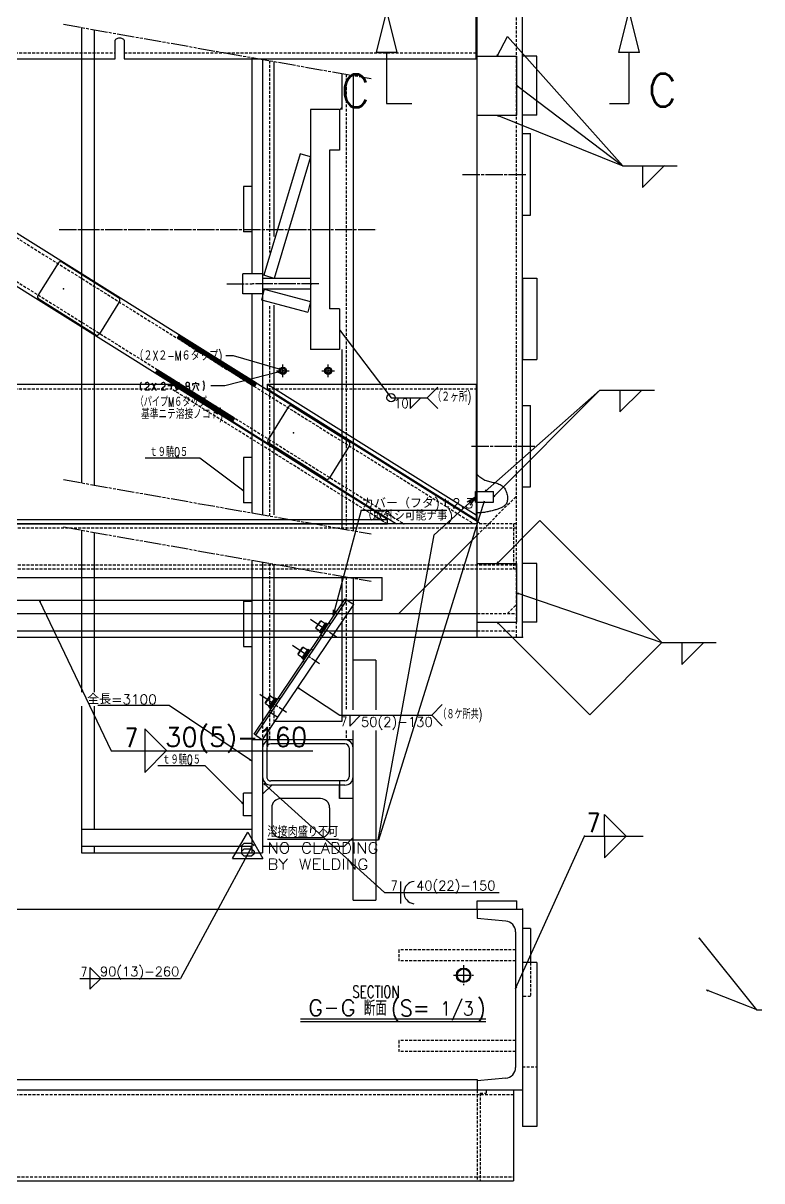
# Model space of a CAD drawing. Header units: inches. Extents: x -3285 to 2472, y -2323 to 2240.
# Drawn here: x 407 to 1223, y -70 to 1209 of the extents above; entities that cross this region are included whole.
import ezdxf
from ezdxf.enums import TextEntityAlignment as Align

# ---------------------------------------------------------------- set-up
doc = ezdxf.new("R2010")
doc.units = ezdxf.units.IN
doc.header["$MEASUREMENT"] = 0
for name, pattern in [('CENTERLINE', [25.4, 19.05, -1.5875, 3.175, -1.5875]), ('DASHED', [4.7625, 3.175, -1.5875]), ('PHANTOM', [30.1625, 19.05, -1.5875, 3.175, -1.5875, 3.175, -1.5875]), ('SOLID', [0])]:
    doc.linetypes.add(name, pattern=pattern)
for name, color, linetype in [('0$C$L0$V_1_', 7, 'SOLID'), ('0$C$L0$V_DRAWING', 7, 'SOLID'), ('0$C$L0$V_PV', 7, 'SOLID'), ('Layer11$C$L11$V_1_', 52, 'SOLID'), ('Layer11$C$L11$V_DRAWING', 52, 'SOLID'), ('Layer11$C$L11$V_PV', 52, 'SOLID'), ('Layer12$C$L12$V_1_', 52, 'SOLID'), ('Layer12$C$L12$V_PV', 52, 'SOLID'), ('Layer13$C$L13$V_1_', 52, 'SOLID'), ('Layer13$C$L13$V_PV', 52, 'SOLID'), ('Layer14$C$L14$V_1_', 52, 'SOLID'), ('Layer21$C$L21$V_1_', 2, 'SOLID'), ('Layer21$C$L21$V_DRAWING', 2, 'SOLID'), ('Layer21$C$L21$V_PV', 2, 'SOLID'), ('Layer31$C$L31$V_DRAWING', 2, 'SOLID'), ('Layer7$C$L7$V_PV', 52, 'SOLID'), ('Layer8$C$L8$V_1_', 40, 'SOLID'), ('Layer8$C$L8$V_DRAWING', 40, 'SOLID'), ('Layer8$C$L8$V_PV', 40, 'SOLID')]:
    doc.layers.add(name, color=color, linetype=linetype)
doc.styles.add('CADRASTD', font='txt', dxfattribs={"bigfont": 'bigfont'})
doc.dimstyles.new('DIM2', dxfattribs={"dimtxt": 0.156, "dimasz": 2, "dimexe": 0, "dimexo": 0, "dimgap": 0.078, "dimtad": 3, "dimzin": 0, "dimdsep": 46, "dimtxsty": 'CADRASTD', "dimblk": 'CADRA_ARROW22_5OPEN', "dimblk1": 'CADRA_ARROW22_5OPEN', "dimblk2": 'CADRA_ARROW22_5OPEN', "dimcen": 0.09, "dimaunit": 1, "dimadec": 17154, "dimazin": 0, "dimtfac": 1, "dimtofl": 0, "dimtmove": 0, "dimatfit": 3, "dimldrblk": 'CADRA_ARROW22_5OPEN', "dimfxl": 1, "dimtolj": 1, "dimtzin": 0, "dimarcsym": 0})

# ---------------------------------------------------------------- blocks, each defined once
blk = doc.blocks.new('CADRA_ARROW22_5OPEN')
at = {"layer": 'Layer8$C$L8$V_DRAWING', "color": 6}
for q in [(-0.99, 0), (-0.98, 0.2), (-0.98, -0.2)]:
    blk.add_line((0, 0), q, dxfattribs=at)
blk = doc.blocks.new('TAB102_SYM015')
at = {"layer": 'Layer11$C$L11$V_DRAWING'}
for p, q in [((1.71, 2.35), (2.16, 2.8)), ((1.71, 0.85), (1.71, 2.35)), ((2.16, 2.8), (3.51, 2.8)), ((3.51, 2.8), (3.96, 2.35)), ((1.71, 1.3), (2.16, 1.75)), ((2.16, 0.4), (1.71, 0.85)), ((2.16, 1.75), (3.51, 1.75)), ((3.51, 0.4), (2.16, 0.4)), ((3.51, 1.75), (3.96, 1.3)), ((3.96, 0.85), (3.51, 0.4)), ((3.96, 1.3), (3.96, 0.85))]:
    blk.add_line(p, q, dxfattribs=at)
at = {"layer": 'Layer21$C$L21$V_DRAWING'}
for p, q in [((0, 0), (2.8, 4.85)), ((2.8, 4.85), (5.6, 0)), ((0, 0), (5.6, 0))]:
    blk.add_line(p, q, dxfattribs=at)
blk = doc.blocks.new('BLOCK31')
at = {"layer": '0$C$L0$V_DRAWING'}
blk.add_point((0, 0), dxfattribs=at)
blk.add_point((0, 0), dxfattribs=at)
blk.add_point((0, 0), dxfattribs=at)
blk.add_point((0, 0), dxfattribs=at)
at = {"layer": 'Layer21$C$L21$V_DRAWING', "color": 191}
for p, q in [((16, 0), (0, 0)), ((0, -65), (0, 0)), ((16, -65), (16, 0)), ((16, -65), (0, -65))]:
    blk.add_line(p, q, dxfattribs=at)
blk = doc.blocks.new('BLOCK32')
at = {"layer": '0$C$L0$V_DRAWING'}
blk.add_point((0, 0), dxfattribs=at)
blk.add_point((0, 0), dxfattribs=at)
blk.add_point((0, 0), dxfattribs=at)
blk.add_point((0, 0), dxfattribs=at)
at = {"layer": 'Layer21$C$L21$V_DRAWING', "color": 191}
for p, q in [((65, 44), (0, 44)), ((0, 0), (0, 44)), ((65, 0), (65, 44)), ((65, 0), (0, 0))]:
    blk.add_line(p, q, dxfattribs=at)
blk = doc.blocks.new('BLOCK33')
at = {"layer": '0$C$L0$V_DRAWING'}
blk.add_point((0, 0), dxfattribs=at)
blk.add_point((0, 0), dxfattribs=at)
blk.add_point((0, 0), dxfattribs=at)
blk.add_point((0, 0), dxfattribs=at)
at = {"layer": 'Layer21$C$L21$V_DRAWING', "color": 191}
for p, q in [((0, 0), (16, 0)), ((0, 0), (0, -90)), ((16, 0), (16, -90)), ((0, -90), (16, -90))]:
    blk.add_line(p, q, dxfattribs=at)
blk = doc.blocks.new('BLOCK30')
at = {"layer": '0$C$L0$V_DRAWING'}
blk.add_point((0, 0, 81.5), dxfattribs=at)
blk.add_point((0, 0, 81.5), dxfattribs=at)
blk.add_point((0, 0, 81.5), dxfattribs=at)
blk.add_point((0, 0, 81.5), dxfattribs=at)
blk.add_point((0, 0, 81.5), dxfattribs=at)
at = {"layer": '0$C$L0$V_DRAWING', "rotation": 270.0000000000006}
for p in [(-50, 641.5), (-50, 81.5)]:
    blk.add_blockref('BLOCK32', p, dxfattribs=at)
at = {"layer": '0$C$L0$V_DRAWING'}
for name, p in [('BLOCK31', (0, 641.5)), ('BLOCK33', (0, 396.5)), ('BLOCK31', (0, 81.5))]:
    blk.add_blockref(name, p, dxfattribs=at)
blk = doc.blocks.new('BLOCK34')
at = {"layer": 'Layer21$C$L21$V_DRAWING', "color": 20}
for p, q in [((3138, -1455), (3140, -1455)), ((3138, -1467), (3138, -1455)), ((3140, -1455), (3158, -1455)), ((3158, -1467), (3158, -1455)), ((3138, -1467), (3140, -1467)), ((3140, -1467), (3158, -1467))]:
    blk.add_line(p, q, dxfattribs=at)
blk = doc.blocks.new('BLOCK36')
at = {"layer": '0$C$L0$V_DRAWING'}
blk.add_point((0, 0), dxfattribs=at)
blk.add_point((0, 0), dxfattribs=at)
blk.add_point((0, 0), dxfattribs=at)
blk.add_point((0, 0), dxfattribs=at)
at = {"layer": 'Layer21$C$L21$V_DRAWING', "color": 20}
for p, q in [((-20, 21), (-20, -21)), ((57, 24), (-17, 24)), ((60, 21), (60, -21)), ((57, -24), (-17, -24))]:
    blk.add_line(p, q, dxfattribs=at)
for centre, start, end in [((-17, 21), 90, 180), ((57, 21), 0, 90), ((-17, -21), 180, 269.9999), ((57, -21), 269.9999, 360)]:
    blk.add_arc(centre, 3, start, end, dxfattribs=at)
blk = doc.blocks.new('BLOCK35')
at = {"layer": '0$C$L0$V_DRAWING', "xscale": 0.9999999725260068, "yscale": 0.9999999725260068, "zscale": 0.9999999725260068, "rotation": 327.9754630459655}
for p in [(2692.8, -1231.4), (2947, -1390.4)]:
    blk.add_blockref('BLOCK36', p, dxfattribs=at)
blk = doc.blocks.new('BLOCK40')
at = {"layer": '0$C$L0$V_DRAWING', "color": 4}
for p, q in [((2699, -659.2), (2699, -639.3)), ((2709, -639.3), (2709, -659.2))]:
    blk.add_line(p, q, dxfattribs=at)
for points in [[(2699, -639.3), (2699.1, -638.6), (2699.4, -638), (2699.8, -637.4), (2700.5, -636.9), (2701.2, -636.5), (2702.1, -636.2), (2703, -636), (2704, -635.9)], [(2704, -635.9), (2705, -636), (2705.9, -636.2), (2706.8, -636.5), (2707.5, -636.9), (2708.2, -637.4), (2708.6, -638), (2708.9, -638.6), (2709, -639.3)]]:
    blk.add_lwpolyline(points, dxfattribs=at)
blk = doc.blocks.new('BLOCK39')
at = {"layer": 'Layer12$C$L12$V_PV', "color": 34, "linetype": 'DASHED'}
for p, q in [((13, -143.3), (400, -143.3)), ((410, -143.3), (799, -143.3)), ((462.2, -514.3), (462.2, -509.2)), ((246, -514.3), (462.2, -514.3)), ((700.8, -663.5), (462.2, -514.3)), ((568.3, -514.3), (799, -514.3))]:
    blk.add_line(p, q, dxfattribs=at)
at = {"layer": 'Layer21$C$L21$V_DRAWING', "color": 4}
for p, q in [((799, -150), (799, 150.1)), ((13, -150), (400, -150)), ((410, -150), (799, -150)), ((246, -509.2), (462.2, -509.2)), ((700.8, -658.5), (462.2, -509.2)), ((568.3, -509.2), (799, -509.2)), ((568.3, -514.3), (568.3, -509.3)), ((568.3, -509.3), (799, -653.5)), ((799, -509.2), (799, -658.6)), ((568.3, -514.3), (799, -658.6)), ((1, -658.5), (700.8, -658.5)), ((12, -663.5), (700.8, -663.5)), ((700.8, -663.5), (700.8, -658.5))]:
    blk.add_line(p, q, dxfattribs=at)
at = {"layer": '0$C$L0$V_DRAWING', "color": 4}
blk.add_blockref('BLOCK40', (-2299, 509.2), dxfattribs=at)
blk = doc.blocks.new('CADRA_PFIG_SECTION_ARROW')
at = {"linetype": 'SOLID'}
blk.add_line((0, 0), (0.37, 0), dxfattribs=at)
blk = doc.blocks.new('CADRA_PFIG_SECTION_ARROWHEAD')
at = {"linetype": 'SOLID'}
for p, q in [((0, 0.0747), (0.2998, 0)), ((0, -0.0747), (0, 0.0747)), ((0, -0.0747), (0.2998, 0))]:
    blk.add_line(p, q, dxfattribs=at)
blk = doc.blocks.new('*X60')
at = {"layer": 'Layer7$C$L7$V_PV', "color": 194}
for p, q in [((-381, -458.2), (-378, -455.2)), ((-380.7, -458.8), (-377.4, -455.6)), ((-380.2, -459.2), (-376.9, -455.9)), ((-379.6, -459.5), (-376.3, -456.3)), ((-379.5, -455.8), (-378.5, -454.9)), ((-379.1, -459.9), (-375.8, -456.6)), ((-378.5, -460.2), (-375.2, -457)), ((-377.9, -460.6), (-374.7, -457.3)), ((-377.4, -460.9), (-374.1, -457.6)), ((-376.8, -461.3), (-373.6, -458)), ((-376.3, -461.6), (-373, -458.3)), ((-375.7, -461.9), (-372.5, -458.7)), ((-375.2, -462.3), (-371.9, -459)), ((-374.6, -462.6), (-371.4, -459.4)), ((-374.1, -463), (-370.8, -459.7)), ((-373.5, -463.3), (-370.3, -460.1)), ((-373, -463.7), (-369.7, -460.4)), ((-372.4, -464), (-369.2, -460.8)), ((-371.9, -464.4), (-368.6, -461.1)), ((-371.3, -464.7), (-368, -461.4)), ((-370.8, -465.1), (-367.5, -461.8)), ((-370.2, -465.4), (-366.9, -462.1)), ((-369.7, -465.7), (-366.4, -462.5)), ((-369.1, -466.1), (-365.8, -462.8)), ((-368.6, -466.4), (-365.3, -463.2)), ((-368, -466.8), (-364.7, -463.5)), ((-367.4, -467.1), (-364.2, -463.9)), ((-366.9, -467.5), (-363.6, -464.2)), ((-366.3, -467.8), (-363.1, -464.6)), ((-365.8, -468.2), (-362.5, -464.9)), ((-365.2, -468.5), (-362, -465.2)), ((-364.7, -468.9), (-361.4, -465.6)), ((-364.1, -469.2), (-360.9, -465.9)), ((-363.6, -469.5), (-360.3, -466.3)), ((-363, -469.9), (-359.8, -466.6)), ((-362.5, -470.2), (-359.2, -467)), ((-361.9, -470.6), (-358.7, -467.3)), ((-361.4, -470.9), (-358.1, -467.7)), ((-360.8, -471.3), (-357.6, -468)), ((-360.3, -471.6), (-357, -468.4)), ((-359.7, -472), (-356.4, -468.7)), ((-359.2, -472.3), (-355.9, -469)), ((-358.6, -472.7), (-355.3, -469.4)), ((-358.1, -473), (-354.8, -469.7)), ((-357.5, -473.3), (-354.2, -470.1)), ((-357, -473.7), (-353.7, -470.4)), ((-356.4, -474), (-353.1, -470.8)), ((-355.8, -474.4), (-352.6, -471.1)), ((-355.3, -474.7), (-352, -471.5)), ((-354.7, -475.1), (-351.5, -471.8)), ((-354.2, -475.4), (-350.9, -472.2)), ((-353.6, -475.8), (-350.4, -472.5)), ((-353.1, -476.1), (-349.8, -472.8)), ((-352.5, -476.5), (-349.3, -473.2)), ((-352, -476.8), (-348.7, -473.5)), ((-351.4, -477.2), (-348.2, -473.9)), ((-350.9, -477.5), (-347.6, -474.2)), ((-350.3, -477.8), (-347.1, -474.6)), ((-349.8, -478.2), (-346.5, -474.9)), ((-349.2, -478.5), (-346, -475.3)), ((-348.7, -478.9), (-345.4, -475.6)), ((-348.1, -479.2), (-344.8, -476)), ((-347.6, -479.6), (-344.3, -476.3)), ((-347, -479.9), (-343.7, -476.6)), ((-346.5, -480.3), (-343.2, -477)), ((-345.9, -480.6), (-342.6, -477.3)), ((-345.3, -481), (-342.1, -477.7)), ((-344.8, -481.3), (-341.5, -478)), ((-344.2, -481.6), (-341, -478.4)), ((-343.7, -482), (-340.4, -478.7)), ((-343.1, -482.3), (-339.9, -479.1)), ((-342.6, -482.7), (-339.3, -479.4)), ((-342, -483), (-338.8, -479.8)), ((-341.5, -483.4), (-338.2, -480.1)), ((-340.9, -483.7), (-337.7, -480.5)), ((-340.4, -484.1), (-337.1, -480.8)), ((-339.8, -484.4), (-336.6, -481.1)), ((-339.3, -484.8), (-336, -481.5)), ((-338.7, -485.1), (-335.5, -481.8)), ((-338.2, -485.4), (-334.9, -482.2)), ((-337.6, -485.8), (-334.3, -482.5)), ((-337.1, -486.1), (-333.8, -482.9)), ((-336.5, -486.5), (-333.2, -483.2)), ((-336, -486.8), (-332.7, -483.6)), ((-335.4, -487.2), (-332.1, -483.9)), ((-334.9, -487.5), (-331.6, -484.3)), ((-334.3, -487.9), (-331, -484.6)), ((-333.7, -488.2), (-330.5, -484.9)), ((-333.2, -488.6), (-329.9, -485.3)), ((-332.6, -488.9), (-329.4, -485.6)), ((-405, -496.6), (-402.2, -493.8)), ((-404.9, -497.4), (-401.6, -494.1)), ((-404.3, -497.7), (-401.1, -494.5)), ((-403.8, -498.1), (-400.5, -494.8)), ((-403.5, -494.2), (-402.7, -493.4)), ((-403.2, -498.4), (-400, -495.2)), ((-402.7, -498.8), (-399.4, -495.5)), ((-402.1, -499.1), (-398.9, -495.8)), ((-401.6, -499.5), (-398.3, -496.2)), ((-401, -499.8), (-397.8, -496.5)), ((-400.5, -500.1), (-397.2, -496.9)), ((-399.9, -500.5), (-396.6, -497.2)), ((-399.4, -500.8), (-396.1, -497.6)), ((-398.8, -501.2), (-395.5, -497.9)), ((-398.3, -501.5), (-395, -498.3)), ((-332.1, -489.2), (-328.8, -486)), ((-331.5, -489.6), (-328.3, -486.3)), ((-331, -489.9), (-327.7, -486.7)), ((-330.4, -490.3), (-327.2, -487)), ((-329.9, -490.6), (-326.6, -487.4)), ((-329.3, -491), (-326.1, -487.7)), ((-328.8, -491.3), (-325.5, -488.1)), ((-328.2, -491.7), (-325, -488.4)), ((-327.7, -492), (-324.4, -488.7)), ((-327.1, -492.4), (-323.9, -489.1)), ((-326.6, -492.7), (-323.3, -489.4)), ((-326, -493), (-322.7, -489.8)), ((-325.5, -493.4), (-322.2, -490.1)), ((-324.9, -493.7), (-321.6, -490.5)), ((-324.4, -494.1), (-321.1, -490.8)), ((-323.8, -494.4), (-320.5, -491.2)), ((-323.3, -494.8), (-320, -491.5)), ((-322.7, -495.1), (-319.4, -491.9)), ((-322.1, -495.5), (-318.9, -492.2)), ((-321.6, -495.8), (-318.3, -492.5)), ((-321, -496.2), (-317.8, -492.9)), ((-320.5, -496.5), (-317.2, -493.2)), ((-319.9, -496.8), (-316.7, -493.6)), ((-319.4, -497.2), (-316.1, -493.9)), ((-318.8, -497.5), (-315.6, -494.3)), ((-318.3, -497.9), (-315, -494.6)), ((-317.7, -498.2), (-314.5, -495)), ((-317.2, -498.6), (-313.9, -495.3)), ((-316.6, -498.9), (-313.4, -495.7)), ((-316.1, -499.3), (-312.8, -496)), ((-315.5, -499.6), (-312.3, -496.3)), ((-315, -500), (-311.7, -496.7)), ((-314.4, -500.3), (-311.1, -497)), ((-313.9, -500.6), (-310.6, -497.4)), ((-313.3, -501), (-310, -497.7)), ((-312.8, -501.3), (-309.5, -498.1)), ((-312.2, -501.7), (-308.9, -498.4)), ((-397.7, -501.9), (-394.4, -498.6)), ((-397.1, -502.2), (-393.9, -499)), ((-396.6, -502.6), (-393.3, -499.3)), ((-396, -502.9), (-392.8, -499.6)), ((-395.5, -503.3), (-392.2, -500)), ((-394.9, -503.6), (-391.7, -500.3)), ((-394.4, -503.9), (-391.1, -500.7)), ((-393.8, -504.3), (-390.6, -501)), ((-393.3, -504.6), (-390, -501.4)), ((-392.7, -505), (-389.5, -501.7)), ((-392.2, -505.3), (-388.9, -502.1)), ((-391.6, -505.7), (-388.4, -502.4)), ((-391.1, -506), (-387.8, -502.8)), ((-390.5, -506.4), (-387.3, -503.1)), ((-390, -506.7), (-386.7, -503.4)), ((-389.4, -507.1), (-386.1, -503.8)), ((-388.9, -507.4), (-385.6, -504.1)), ((-388.3, -507.7), (-385, -504.5)), ((-387.8, -508.1), (-384.5, -504.8)), ((-387.2, -508.4), (-383.9, -505.2)), ((-386.7, -508.8), (-383.4, -505.5)), ((-386.1, -509.1), (-382.8, -505.9)), ((-385.5, -509.5), (-382.3, -506.2)), ((-385, -509.8), (-381.7, -506.6)), ((-384.4, -510.2), (-381.2, -506.9)), ((-383.9, -510.5), (-380.6, -507.2)), ((-383.3, -510.9), (-380.1, -507.6)), ((-382.8, -511.2), (-379.5, -507.9)), ((-382.2, -511.5), (-379, -508.3)), ((-381.7, -511.9), (-378.4, -508.6)), ((-381.1, -512.2), (-377.9, -509)), ((-380.6, -512.6), (-377.3, -509.3)), ((-380, -512.9), (-376.8, -509.7)), ((-379.5, -513.3), (-376.2, -510)), ((-378.9, -513.6), (-375.7, -510.4)), ((-378.4, -514), (-375.1, -510.7)), ((-377.8, -514.3), (-374.5, -511)), ((-311.6, -502), (-308.4, -498.8)), ((-311.1, -502.4), (-307.8, -499.1)), ((-310.5, -502.7), (-307.3, -499.5)), ((-310, -503.1), (-306.7, -499.8)), ((-309.4, -503.4), (-306.2, -500.1)), ((-308.9, -503.8), (-305.6, -500.5)), ((-308.3, -504.1), (-305.1, -500.8)), ((-307.8, -504.4), (-304.5, -501.2)), ((-307.2, -504.8), (-304, -501.5)), ((-306.7, -505.1), (-303.4, -501.9)), ((-306.1, -505.5), (-302.9, -502.2)), ((-305.6, -505.8), (-302.3, -502.6)), ((-305, -506.2), (-301.8, -502.9)), ((-304.5, -506.5), (-301.2, -503.3)), ((-303.9, -506.9), (-300.6, -503.6)), ((-303.4, -507.2), (-300.1, -503.9)), ((-302.8, -507.6), (-299.5, -504.3)), ((-302.3, -507.9), (-299, -504.6)), ((-301.7, -508.2), (-298.4, -505)), ((-301.2, -508.6), (-297.9, -505.3)), ((-300.6, -508.9), (-297.3, -505.7)), ((-300, -509.3), (-296.8, -506)), ((-299.5, -509.6), (-296.2, -506.4)), ((-298.9, -510), (-295.7, -506.7)), ((-298.4, -510.3), (-295.1, -507.1)), ((-297.8, -510.7), (-294.6, -507.4)), ((-297.3, -511), (-294, -507.7)), ((-296.7, -511.4), (-295.5, -510.1)), ((-377.3, -514.7), (-374, -511.4)), ((-376.7, -515), (-373.4, -511.7)), ((-376.2, -515.3), (-372.9, -512.1)), ((-375.6, -515.7), (-372.3, -512.4)), ((-375.1, -516), (-371.8, -512.8)), ((-374.5, -516.4), (-371.2, -513.1)), ((-373.9, -516.7), (-370.7, -513.5)), ((-373.4, -517.1), (-370.1, -513.8)), ((-372.8, -517.4), (-369.6, -514.2)), ((-372.3, -517.8), (-369, -514.5)), ((-371.7, -518.1), (-368.5, -514.8)), ((-371.2, -518.5), (-367.9, -515.2)), ((-370.6, -518.8), (-367.4, -515.5)), ((-370.1, -519.2), (-366.8, -515.9)), ((-369.5, -519.5), (-366.3, -516.2)), ((-369, -519.8), (-365.7, -516.6)), ((-368.4, -520.2), (-365.2, -516.9)), ((-367.9, -520.5), (-364.6, -517.3)), ((-367.3, -520.9), (-364.1, -517.6)), ((-366.8, -521.2), (-363.5, -518)), ((-366.2, -521.6), (-362.9, -518.3)), ((-365.7, -521.9), (-362.4, -518.6)), ((-365.1, -522.3), (-361.8, -519)), ((-364.6, -522.6), (-361.3, -519.3)), ((-364, -523), (-360.7, -519.7)), ((-363.4, -523.3), (-360.2, -520)), ((-362.9, -523.6), (-359.6, -520.4)), ((-362.3, -524), (-359.1, -520.7)), ((-361.8, -524.3), (-358.5, -521.1)), ((-361.2, -524.7), (-358, -521.4)), ((-360.7, -525), (-357.4, -521.8)), ((-360.1, -525.4), (-356.9, -522.1)), ((-359.6, -525.7), (-356.3, -522.5)), ((-359, -526.1), (-355.8, -522.8)), ((-358.5, -526.4), (-355.2, -523.1)), ((-357.9, -526.8), (-354.7, -523.5)), ((-357.4, -527.1), (-354.1, -523.8)), ((-356.8, -527.4), (-353.6, -524.2)), ((-356.3, -527.8), (-353, -524.5)), ((-355.7, -528.1), (-352.4, -524.9)), ((-355.2, -528.5), (-351.9, -525.2)), ((-354.6, -528.8), (-351.3, -525.6)), ((-354.1, -529.2), (-350.8, -525.9)), ((-353.5, -529.5), (-350.2, -526.3)), ((-353, -529.9), (-349.7, -526.6)), ((-352.4, -530.2), (-349.1, -526.9)), ((-351.8, -530.6), (-348.6, -527.3)), ((-351.3, -530.9), (-348, -527.6)), ((-350.7, -531.2), (-347.5, -528)), ((-350.2, -531.6), (-346.9, -528.3)), ((-349.6, -531.9), (-346.4, -528.7)), ((-349.1, -532.3), (-345.8, -529)), ((-348.5, -532.6), (-345.3, -529.4)), ((-348, -533), (-344.7, -529.7)), ((-347.4, -533.3), (-344.2, -530.1)), ((-346.9, -533.7), (-343.6, -530.4)), ((-346.3, -534), (-343.1, -530.7)), ((-345.8, -534.4), (-342.5, -531.1)), ((-345.2, -534.7), (-342, -531.4)), ((-344.7, -535), (-341.4, -531.8)), ((-344.1, -535.4), (-340.8, -532.1)), ((-343.6, -535.7), (-340.3, -532.5)), ((-343, -536.1), (-339.7, -532.8)), ((-342.5, -536.4), (-339.2, -533.2)), ((-341.9, -536.8), (-338.6, -533.5)), ((-341.4, -537.1), (-338.1, -533.9)), ((-340.8, -537.5), (-337.5, -534.2)), ((-340.2, -537.8), (-337, -534.5)), ((-339.7, -538.2), (-336.4, -534.9)), ((-339.1, -538.5), (-335.9, -535.2)), ((-338.6, -538.8), (-335.3, -535.6)), ((-338, -539.2), (-334.8, -535.9)), ((-337.5, -539.5), (-334.2, -536.3)), ((-336.9, -539.9), (-333.7, -536.6)), ((-336.4, -540.2), (-333.1, -537)), ((-335.8, -540.6), (-332.6, -537.3)), ((-335.3, -540.9), (-332, -537.7)), ((-334.7, -541.3), (-331.5, -538)), ((-334.2, -541.6), (-330.9, -538.3)), ((-333.6, -542), (-330.3, -538.7)), ((-333.1, -542.3), (-329.8, -539)), ((-332.5, -542.6), (-329.2, -539.4)), ((-332, -543), (-328.7, -539.7)), ((-331.4, -543.3), (-328.1, -540.1)), ((-330.9, -543.7), (-327.6, -540.4)), ((-330.3, -544), (-327, -540.8)), ((-329.7, -544.4), (-326.5, -541.1)), ((-329.2, -544.7), (-325.9, -541.5)), ((-328.6, -545.1), (-325.4, -541.8)), ((-328.1, -545.4), (-324.8, -542.1)), ((-327.5, -545.8), (-324.3, -542.5)), ((-327, -546.1), (-323.7, -542.8)), ((-326.4, -546.4), (-323.2, -543.2)), ((-325.9, -546.8), (-322.6, -543.5)), ((-325.3, -547.1), (-322.1, -543.9)), ((-324.8, -547.5), (-321.5, -544.2)), ((-324.2, -547.8), (-321, -544.6)), ((-323.7, -548.2), (-320.4, -544.9)), ((-323.1, -548.5), (-319.9, -545.3)), ((-322.6, -548.9), (-319.3, -545.6)), ((-322, -549.2), (-318.7, -545.9)), ((-321.5, -549.6), (-318.2, -546.3)), ((-320.9, -549.9), (-319.5, -548.5))]:
    blk.add_line(p, q, dxfattribs=at)
blk = doc.blocks.new('BLOCK42')
at = {"layer": 'Layer11$C$L11$V_DRAWING', "color": 194}
for points in [[(-296.4, -511.6), (-381.2, -458.5), (-378.8, -454.7), (-294, -507.8)], [(-320.5, -550.1), (-405.3, -497.1), (-402.9, -493.3), (-318.1, -546.3)]]:
    blk.add_lwpolyline(points, close=True, dxfattribs=at)
at = {"layer": 'Layer7$C$L7$V_PV', "color": 194}
blk.add_blockref('*X60', (0, 0), dxfattribs=at)
blk = doc.blocks.new('BLOCK44')
at = {"layer": '0$C$L0$V_DRAWING'}
blk.add_point((0, 0), dxfattribs=at)
blk.add_point((0, 0), dxfattribs=at)
blk.add_point((0, 0), dxfattribs=at)
blk.add_point((0, 0), dxfattribs=at)
at = {"layer": 'Layer11$C$L11$V_DRAWING', "color": 52}
blk.add_line((0, 0), (10.81, 0), dxfattribs=at)
at = {"layer": 'Layer21$C$L21$V_DRAWING'}
for p, q in [((3.66, 0), (3.66, 4)), ((7.66, 0), (3.66, 4)), ((3.66, 0), (3.66, -4)), ((7.66, 0), (3.66, -4))]:
    blk.add_line(p, q, dxfattribs=at)
at = {"layer": 'Layer8$C$L8$V_DRAWING', "color": 40, "style": 'CADRASTD', "width": 0.857143}
blk.add_text('7', height=3.5, dxfattribs=at).set_placement((0.45, 0.76), (2.85, 0.76), align=Align.FIT)
blk = doc.blocks.new('BLOCK47')
at = {"layer": '0$C$L0$V_DRAWING'}
blk.add_point((0, 0), dxfattribs=at)
blk.add_point((0, 0), dxfattribs=at)
blk.add_point((0, 0), dxfattribs=at)
blk.add_point((0, 0), dxfattribs=at)
blk.add_point((0, 0), dxfattribs=at)
blk.add_point((0, 0), dxfattribs=at)
blk.add_point((0, 0), dxfattribs=at)
at = {"layer": 'Layer11$C$L11$V_DRAWING', "color": 60}
blk.add_circle((0, 0), 8, dxfattribs=at)
at = {"layer": 'Layer13$C$L13$V_PV', "color": 60, "linetype": 'CENTERLINE'}
for p, q in [((-11, 0), (11, 0)), ((0, 11), (0, -11))]:
    blk.add_line(p, q, dxfattribs=at)
at = {"layer": 'Layer21$C$L21$V_DRAWING', "color": 4}
blk.add_circle((0, 0), 6.92, dxfattribs=at)
blk = doc.blocks.new('BLOCK50')
at = {"layer": '0$C$L0$V_DRAWING'}
blk.add_point((0, 0), dxfattribs=at)
blk.add_point((0, 0), dxfattribs=at)
blk.add_point((0, 0), dxfattribs=at)
blk.add_point((0, 0), dxfattribs=at)
at = {"layer": 'Layer12$C$L12$V_PV', "color": 60, "linetype": 'DASHED'}
for p, q in [((9, -59), (9, -96.5)), ((9, -96.5), (0, -96.5))]:
    blk.add_line(p, q, dxfattribs=at)
at = {"layer": 'Layer12$C$L12$V_PV', "color": 191, "linetype": 'DASHED'}
blk.add_line((0, -174), (16, -174), dxfattribs=at)
at = {"layer": 'Layer21$C$L21$V_DRAWING', "color": 191}
for p, q in [((-50, 9), (-6, 9)), ((-50, 0), (-50, 9)), ((-50, 0), (-6, 0)), ((-6, 0), (-6, 9)), ((0, -59), (0, -240)), ((16, -59), (0, -59)), ((16, -59), (16, -240)), ((16, -240), (0, -240))]:
    blk.add_line(p, q, dxfattribs=at)
at = {"layer": 'Layer21$C$L21$V_DRAWING', "color": 4}
for q in [(0, -21.5), (9, -59)]:
    blk.add_line((9, -21.5), q, dxfattribs=at)
blk = doc.blocks.new('BLOCK54')
at = {"layer": '0$C$L0$V_DRAWING'}
for p in [(0, 0), (0, 0), (1, 0)]:
    blk.add_point(p, dxfattribs=at)
at = {"layer": 'Layer11$C$L11$V_DRAWING', "color": 6}
blk.add_circle((0, 0), 3, dxfattribs=at)
at = {"layer": 'Layer13$C$L13$V_PV', "color": 6, "linetype": 'CENTERLINE'}
for p, q in [((-7, 0), (7, 0)), ((0, -7), (0, 7))]:
    blk.add_line(p, q, dxfattribs=at)
at = {"layer": 'Layer21$C$L21$V_DRAWING'}
blk.add_circle((0, 0), 4, dxfattribs=at)
at = {"layer": 'Layer21$C$L21$V_DRAWING', "color": 6}
blk.add_circle((0, 0), 2.6, dxfattribs=at)
blk = doc.blocks.new('BLOCK57')
at = {"layer": '0$C$L0$V_DRAWING'}
for p in [(0, 0), (0, 0), (1, 0), (1, 0)]:
    blk.add_point(p, dxfattribs=at)
at = {"layer": 'Layer13$C$L13$V_PV', "color": 60, "linetype": 'CENTERLINE'}
blk.add_line((9, 0), (-64.3, 0), dxfattribs=at)
at = {"layer": 'Layer21$C$L21$V_DRAWING', "color": 4}
for p, q in [((-11.5, 143.5), (-51.8, 9.4)), ((0, 140), (-11.5, 143.5)), ((0, 140), (-40.3, 5.9)), ((0, 6), (-53, 6)), ((-53, 6), (-53, -6)), ((-40.3, 5.9), (-51.8, 9.4)), ((0, 6), (0, -6)), ((-51.2, -6), (-54.3, -17.6)), ((0, -6), (-53, -6)), ((-51.2, -6), (0, -19.6)), ((-54.3, -17.6), (-3.1, -31.2)), ((0, -19.6), (-3.1, -31.2))]:
    blk.add_line(p, q, dxfattribs=at)
blk = doc.blocks.new('BLOCK56')
at = {"layer": '0$C$L0$V_DRAWING'}
blk.add_point((0, 0), dxfattribs=at)
blk.add_point((0, 0), dxfattribs=at)
blk.add_point((0, 0), dxfattribs=at)
blk.add_point((0, 0), dxfattribs=at)
blk.add_point((0, 0), dxfattribs=at)
blk.add_point((0, 0), dxfattribs=at)
blk.add_point((0, 0), dxfattribs=at)
blk.add_point((0, 0), dxfattribs=at)
blk.add_point((0, 0), dxfattribs=at)
at = {"layer": 'Layer21$C$L21$V_DRAWING', "color": 4}
for p, q in [((-6.2, 1.6), (-6.2, 0)), ((6.2, 1.6), (-6.2, 1.6)), ((-6.1, 3.1), (-6.1, 1.6)), ((6.1, 3.1), (-6.1, 3.1)), ((-5, 8.7), (-4.3, 9.1)), ((5, 8.7), (-5, 8.7)), ((-5, 8.7), (-5, 3.1)), ((4.3, 9.1), (-4.3, 9.1)), ((-0.4, 3.1), (0, 1.6)), ((0, 3.1), (0.4, 1.6)), ((5, 8.7), (4.3, 9.1)), ((5, 8.7), (5, 3.1)), ((6.1, 3.1), (6.1, 1.6)), ((6.2, 1.6), (6.2, 0))]:
    blk.add_line(p, q, dxfattribs=at)
blk = doc.blocks.new('TAB171_SYM004')
at = {"layer": 'Layer11$C$L11$V_DRAWING'}
for p, q in [((0, 1), (68.34, 1)), ((0, 0), (68.34, 0))]:
    blk.add_line(p, q, dxfattribs=at)
at = {"layer": 'Layer31$C$L31$V_DRAWING'}
blk.add_line((13.43, 4.78), (9.43, 4.78), dxfattribs=at)
at = {"layer": 'Layer8$C$L8$V_DRAWING', "style": 'CADRASTD'}
for s, height, width, p, p2 in [('SECTION', 4.5, 0.571429, (19.14, 8.69), (36.5, 8.69)), ('(S=   )', 6, 0.857143, (33.33, 1.94), (68.3, 1.94)), ('断面', 5.5, 0.6763, (23.35, 2.19), (31.81, 2.19))]:
    blk.add_text(s, height=height, dxfattribs=dict(at, width=width)).set_placement(p, p2, align=Align.FIT)

msp = doc.modelspace()

# ---------------------------------------------------------------- linework, layer by layer
at = {"layer": 'Layer11$C$L11$V_1_'}
for p, q in [((757.059, 1113.328), (758.696, 1114.965)), ((853.129, 795.012), (864.884, 806.767)), ((813.104, 795.012), (853.13, 795.012)), ((853.129, 795.012), (864.884, 783.257)), ((601.97, 728.203), (541.277, 728.203)), ((780.174, 670.734), (749.209, 554.839)), ((780.174, 670.734), (874.19, 670.734)), ((749.208, 554.839), (749.597, 560.826)), ((749.209, 554.839), (751.859, 560.222)), ((567.817, 455.183), (488.971, 455.183)), ((857.991, 444.431), (869.745, 456.186)), ((756.526, 444.431), (857.991, 444.431)), ((857.991, 444.431), (869.745, 432.676)), ((607.767, 388.53), (555.359, 388.53)), ((805.921, 248.603), (932.678, 248.603)), ((469.252, 153.827), (580.471, 153.827))]:
    msp.add_line(p, q, dxfattribs=at)
at = {"layer": 'Layer11$C$L11$V_PV'}
for p, q in [((1069.102, 1051.237), (941.573, 1194)), ((1069.102, 1051.237), (1129.154, 1051.237)), ((1043.943, 803.332), (1103.996, 803.332)), ((977.573, 659.436), (1112.434, 524.575)), ((1032.601, 444.743), (1112.434, 524.575)), ((1112.434, 524.575), (1172.487, 524.575)), ((503.95, 405.17), (726.657, 405.17)), ((1216.734, 119.126), (1222.795, 119.126))]:
    msp.add_line(p, q, dxfattribs=at)
at = {"layer": 'Layer12$C$L12$V_1_', "linetype": 'DASHED'}
for p, q in [((678.797, 1167.184), (678.797, 955.385)), ((763.598, 1152.232), (763.598, 649.508)), ((678.797, 896.114), (678.797, 664.46)), ((678.797, 612.146), (678.797, 417.33)), ((763.598, 597.194), (763.598, 450.316)), ((758.697, 567.263), (758.697, 547.056)), ((771.197, 566.998), (771.198, 565.588)), ((744.587, 546.346), (746.494, 545.06)), ((735.64, 533.081), (737.547, 531.795)), ((725.016, 517.33), (726.923, 516.044)), ((716.069, 504.065), (717.975, 502.779)), ((683.697, 463.54), (683.697, 437.33)), ((688.669, 463.443), (690.576, 462.157)), ((679.722, 450.179), (681.629, 448.893)), ((671.196, 437.538), (671.196, 417.33)), ((763.598, 427.493), (763.598, 417.33))]:
    msp.add_line(p, q, dxfattribs=at)
at = {"layer": 'Layer12$C$L12$V_PV', "linetype": 'DASHED'}
for p, q in [((951.741, 530.605), (951.741, 2146.605)), ((108.241, 1153.797), (904.755, 655.605)), ((108.241, 1105.438), (827.439, 655.605)), ((908.241, 643.105), (951.74, 686.605)), ((908.241, 658.733), (913.242, 655.605)), ((951.741, 655.605), (908.241, 655.605)), ((948.242, 655.605), (948.242, 605.605)), ((951.741, 651.105), (-1745.773, 651.105)), ((951.741, 610.105), (-2216.759, 610.105)), ((951.741, 605.605), (-2216.757, 605.605)), ((941.74, 556.605), (951.74, 566.605)), ((908.241, 556.605), (951.741, 556.605)), ((908.241, 537.605), (951.741, 537.605)), ((950.743, 185.314), (821.742, 185.314)), ((821.742, 185.314), (821.742, 173.314)), ((950.743, 173.314), (821.742, 173.314)), ((821.742, 85.314), (821.742, 73.314)), ((950.743, 85.314), (821.742, 85.314)), ((950.743, 73.314), (821.742, 73.314)), ((-2216.757, 25.815), (948.242, 25.815)), ((908.243, 30.315), (908.243, -69.685)), ((911.443, 27.115), (911.443, -69.685)), ((911.443, 27.115), (918.243, 27.115)), ((918.243, 30.315), (918.243, 27.115)), ((71.364, -65.186), (948.243, -65.186))]:
    msp.add_line(p, q, dxfattribs=at)
at = {"layer": 'Layer13$C$L13$V_1_', "linetype": 'CENTERLINE'}
for p, q in [((446.438, 980.83), (797.409, 980.83)), ((631.577, 920.83), (659.521, 920.83)), ((733.234, 920.83), (659.854, 920.83)), ((724.197, 550.45), (753.661, 530.577)), ((704.268, 521.675), (734.089, 501.56)), ((668.278, 467.547), (697.742, 447.674)), ((756.193, 372.441), (756.193, 353.62))]:
    msp.add_line(p, q, dxfattribs=at)
at = {"layer": 'Layer13$C$L13$V_PV', "linetype": 'CENTERLINE'}
for p, q in [((892.091, 1041.605), (963.241, 1041.605)), ((902.091, 741.605), (973.241, 741.605))]:
    msp.add_line(p, q, dxfattribs=at)
at = {"layer": 'Layer14$C$L14$V_1_', "linetype": 'PHANTOM'}
for p, q in [((451.195, 1207.315), (791.195, 1147.363)), ((451.195, 704.593), (791.196, 644.641)), ((451.195, 652.279), (791.196, 592.328))]:
    msp.add_line(p, q, dxfattribs=at)
at = {"layer": 'Layer21$C$L21$V_1_'}
for p, q in [((471.197, 1203.79), (471.197, 701.066)), ((485.197, 1201.321), (485.197, 698.597)), ((659.197, 1170.64), (659.197, 931.83)), ((671.197, 1168.524), (671.197, 665.8)), ((683.697, 1166.32), (683.697, 973.041)), ((758.697, 1153.096), (758.697, 1113.33)), ((771.197, 1150.892), (771.197, 648.168)), ((756.198, 1113.33), (724.198, 1113.33)), ((724.198, 1113.33), (724.198, 848.33)), ((756.198, 1113.33), (756.198, 1068.33)), ((745.196, 1068.33), (745.196, 893.33)), ((756.198, 1068.33), (745.197, 1068.33)), ((659.197, 1028.33), (650.197, 1028.33)), ((650.197, 1028.33), (650.197, 978.33)), ((659.197, 978.33), (650.197, 978.33)), ((671.197, 931.83), (649.197, 931.83)), ((649.197, 909.83), (649.197, 931.83)), ((671.198, 926.83), (671.198, 914.83)), ((724.198, 926.83), (671.198, 926.83)), ((671.197, 909.83), (649.197, 909.83)), ((659.197, 909.83), (659.197, 667.916)), ((683.697, 897.375), (683.697, 665.8)), ((756.198, 893.33), (745.197, 893.33)), ((756.198, 893.33), (756.198, 848.33)), ((756.198, 848.33), (724.198, 848.33)), ((758.697, 848.33), (758.697, 650.372)), ((846.091, 795.012), (834.082, 783.003)), ((834.084, 795.012), (834.084, 783.004)), ((659.197, 728.83), (650.197, 728.83)), ((650.197, 728.83), (650.197, 678.83)), ((659.197, 678.83), (650.197, 678.83)), ((471.196, 648.752), (471.196, 469.993)), ((485.197, 646.283), (485.197, 469.993)), ((659.197, 615.602), (659.197, 417.33)), ((671.197, 613.486), (671.197, 437.538)), ((683.697, 611.283), (683.697, 463.54)), ((758.697, 598.058), (758.697, 567.263)), ((771.197, 595.854), (771.197, 566.998)), ((650.197, 570.33), (659.197, 570.33)), ((650.197, 570.33), (650.197, 520.33)), ((661.828, 423.649), (762.482, 572.875)), ((663.734, 422.363), (764.388, 571.589)), ((671.196, 417.331), (771.85, 566.556)), ((762.482, 572.875), (771.85, 566.556)), ((771.198, 450.316), (771.198, 565.588)), ((758.697, 547.056), (758.697, 437.33)), ((650.197, 520.33), (659.197, 520.33)), ((796.198, 505.33), (771.198, 505.33)), ((796.198, 505.33), (796.198, 450.316)), ((471.197, 454.493), (471.197, 292.33)), ((485.197, 454.493), (485.197, 318.33)), ((680.51, 447.235), (687.972, 442.202)), ((758.697, 437.33), (683.697, 437.33)), ((779.513, 444.431), (767.504, 432.422)), ((767.506, 444.431), (767.506, 432.423)), ((663.734, 422.364), (661.828, 423.65)), ((663.734, 422.363), (671.196, 417.331)), ((771.198, 240.33), (771.198, 427.493)), ((796.198, 427.493), (796.198, 240.33)), ((659.198, 417.33), (659.198, 292.33)), ((771.198, 417.33), (659.199, 417.33)), ((671.197, 417.33), (671.197, 376.33)), ((762.198, 412.83), (680.197, 412.83)), ((675.697, 408.33), (675.697, 376.33)), ((766.699, 408.33), (766.699, 376.33)), ((671.198, 376.33), (671.198, 292.33)), ((762.198, 371.83), (680.197, 371.83)), ((659.199, 358.33), (650.197, 358.33)), ((650.197, 333.33), (650.197, 358.33)), ((681.198, 367.386), (671.198, 357.33)), ((762.198, 367.33), (680.197, 367.33)), ((762.194, 367.33), (744.894, 367.33)), ((756.198, 352.33), (756.198, 367.33)), ((735.194, 352.33), (691.198, 352.33)), ((771.198, 352.33), (756.198, 352.33)), ((659.199, 333.33), (650.197, 333.33)), ((681.198, 342.33), (681.198, 319.33)), ((745.195, 342.33), (745.195, 319.33)), ((659.198, 318.33), (471.196, 318.33)), ((691.198, 309.33), (735.194, 309.33)), ((771.197, 309.329), (761.196, 299.329)), ((659.198, 299.33), (471.196, 299.33)), ((485.197, 299.33), (485.197, 292.33)), ((761.198, 299.33), (671.198, 299.33)), ((471.197, 292.33), (671.198, 292.33)), ((823.384, 260.762), (823.384, 236.595)), ((771.198, 240.33), (796.198, 240.33)), ((492.314, 153.903), (480.231, 165.986)), ((480.231, 165.985), (480.231, 141.819)), ((492.314, 153.903), (480.231, 141.82))]:
    msp.add_line(p, q, dxfattribs=at)
msp.add_circle((813.104, 795.012), 4.59, dxfattribs=at)
for centre, radius, start, end in [((680.197, 408.33), 9, 89.999982, 179.999964), ((680.197, 408.33), 4.5, 89.999982, 179.999964), ((762.198, 408.33), 9, 0, 89.999982), ((762.198, 408.33), 4.5, 0, 89.999982), ((680.197, 376.33), 9, 179.999964, 270.000001), ((680.197, 376.33), 4.5, 179.999964, 270.000001), ((762.198, 376.33), 4.5, 270.000018, 360), ((762.198, 376.33), 9, 270.000018, 360), ((691.198, 342.33), 10, 89.999982, 179.999964), ((735.195, 342.33), 10, 0, 89.999982), ((691.198, 319.33), 10, 179.999964, 270.000001), ((735.195, 319.33), 10, 270.000018, 360), ((839.562, 248.603), 12.309, 94.878431, 263.852065)]:
    msp.add_arc(centre, radius, start, end, dxfattribs=at)
at = {"layer": 'Layer21$C$L21$V_PV'}
for p, q in [((908.241, 530.605), (908.241, 2146.605)), ((958.241, 530.605), (958.241, 2146.605)), ((108.241, 1159.105), (908.241, 658.733)), ((808.133, 1119.971), (836.031, 1119.971)), ((1054.616, 1119.971), (1075.788, 1119.971)), ((108.241, 1100.13), (818.952, 655.605)), ((958.241, 1086.605), (967.241, 1086.605)), ((967.241, 996.605), (967.241, 1086.605)), ((1115.227, 1051.387), (1091.06, 1027.221)), ((1091.061, 1051.237), (1091.061, 1027.22)), ((958.241, 996.605), (967.241, 996.605)), ((1090.069, 803.483), (1065.902, 779.316)), ((1065.903, 803.332), (1065.903, 779.316)), ((958.241, 786.605), (967.241, 786.605)), ((967.241, 696.605), (967.241, 786.605)), ((958.241, 696.605), (967.241, 696.605)), ((908.241, 655.605), (-1745.773, 655.605)), ((821.74, 556.605), (908.241, 643.105)), ((133.24, 596.605), (803.241, 596.605)), ((803.241, 571.605), (803.241, 596.605)), ((133.24, 571.605), (803.241, 571.605)), ((-2191.757, 556.605), (908.241, 556.605)), ((-2191.757, 537.605), (908.241, 537.605)), ((-2241.759, 530.605), (958.241, 530.605)), ((1158.56, 524.726), (1134.393, 500.56)), ((1134.394, 524.575), (1134.394, 500.559)), ((540.91, 429.487), (540.91, 381.153)), ((565.076, 405.319), (540.91, 429.486)), ((565.076, 405.319), (540.909, 381.153)), ((-2241.758, 230.314), (958.243, 230.314)), ((908.243, 230.314), (908.243, 219.861)), ((958.243, 230.314), (958.243, 30.315)), ((939.789, 217.101), (908.242, 219.861)), ((950.743, 205.147), (950.743, 55.482)), ((-2191.755, 42.314), (908.243, 42.314)), ((939.789, 43.527), (908.243, 40.767)), ((908.243, 42.314), (908.243, 30.315)), ((958.243, 30.315), (-2241.758, 30.315)), ((948.242, 27.317), (948.242, -48.686)), ((948.243, 30.315), (948.243, -69.685)), ((20.743, -69.685), (948.242, -69.685))]:
    msp.add_line(p, q, dxfattribs=at)
at = {"layer": 'Layer21$C$L21$V_PV', "color": 6}
msp.add_line((798.863, 306.499), (860.688, 643.74), dxfattribs=at)
at = {"layer": 'Layer21$C$L21$V_PV'}
for centre, start, end in [((938.743, 205.147), 0, 84.999956), ((938.743, 55.482), 275.000136, 359.999983)]:
    msp.add_arc(centre, 12, start, end, dxfattribs=at)
msp.add_open_spline([(908.198, 710.112), (908.874, 709.547), (910.227, 708.415), (912.303, 706.777), (914.481, 705.284), (917.605, 703.597), (921.942, 702.35), (927.208, 701.346), (932.37, 699.979), (936.941, 697.204), (939.959, 692.775), (941.671, 687.748), (942.04, 682.562), (940.788, 678.048), (937.953, 675.076), (934.659, 673.247), (930.969, 671.918), (926.788, 670.777), (922.333, 669.612), (917.625, 668.592), (912.944, 667.88), (909.811, 667.808), (908.241, 667.772)], degree=3, knots=[0, 0, 0, 0, 2.64308815, 5.29214281, 7.92964014, 10.55796969, 15.90849482, 21.35811045, 26.67267015, 31.8631903, 36.99242704, 42.39996307, 47.64715256, 52.41345899, 55.93206923, 59.66126172, 63.63232972, 67.67614396, 72.66127431, 77.44405738, 82.12614252, 86.83506929, 86.83506929, 86.83506929, 86.83506929], dxfattribs=at)
at = {"layer": 'Layer8$C$L8$V_1_'}
for p, q in [((535.973, 809.046), (535.861, 807.814)), ((535.861, 807.814), (535.917, 806.602)), ((535.917, 806.602), (536.14, 805.411)), ((536.224, 810.238), (535.973, 809.046)), ((536.14, 805.411), (536.531, 804.281)), ((536.643, 811.347), (536.224, 810.238)), ((537.201, 812.292), (536.643, 811.347)), ((541.271, 809.868), (541.229, 809.498)), ((541.229, 809.498), (541.229, 809.211)), ((541.361, 810.238), (541.271, 809.868)), ((541.501, 810.566), (541.361, 810.238)), ((541.682, 810.854), (541.501, 810.566)), ((541.892, 811.1), (541.682, 810.854)), ((542.31, 811.429), (541.892, 811.1)), ((542.422, 805.554), (542.059, 805.062)), ((542.785, 811.635), (542.31, 811.429)), ((542.841, 805.945), (542.422, 805.554)), ((543.273, 811.758), (542.785, 811.635)), ((542.841, 805.945), (545.032, 807.691)), ((543.776, 811.758), (543.273, 811.758)), ((544.278, 811.676), (543.776, 811.758)), ((544.753, 811.429), (544.278, 811.676)), ((545.199, 811.1), (544.753, 811.429)), ((545.032, 807.691), (545.255, 807.937)), ((545.227, 811.059), (545.199, 811.1)), ((545.423, 810.813), (545.227, 811.059)), ((545.255, 807.937), (545.451, 808.184)), ((545.59, 810.525), (545.423, 810.813)), ((545.451, 808.184), (545.618, 808.471)), ((545.73, 810.197), (545.59, 810.525)), ((545.618, 808.471), (545.73, 808.8)), ((545.785, 809.868), (545.73, 810.197)), ((545.73, 808.8), (545.785, 809.129)), ((545.813, 809.498), (545.785, 809.868)), ((545.785, 809.129), (545.813, 809.498)), ((548.731, 811.501), (553.707, 803.021)), ((548.731, 803.021), (553.707, 811.501)), ((559.166, 809.868), (559.124, 809.498)), ((559.124, 809.498), (559.124, 809.211)), ((559.256, 810.238), (559.166, 809.868)), ((559.396, 810.566), (559.256, 810.238)), ((559.577, 810.854), (559.396, 810.566)), ((559.787, 811.1), (559.577, 810.854)), ((560.205, 811.429), (559.787, 811.1)), ((560.317, 805.554), (559.954, 805.062)), ((560.68, 811.635), (560.205, 811.429)), ((560.736, 805.945), (560.317, 805.554)), ((561.168, 811.758), (560.68, 811.635)), ((560.736, 805.945), (562.927, 807.691)), ((561.671, 811.758), (561.168, 811.758)), ((562.173, 811.676), (561.671, 811.758)), ((562.648, 811.429), (562.173, 811.676)), ((563.094, 811.1), (562.648, 811.429)), ((562.927, 807.691), (563.15, 807.937)), ((563.122, 811.059), (563.094, 811.1)), ((563.317, 810.813), (563.122, 811.059)), ((563.15, 807.937), (563.345, 808.184)), ((563.485, 810.525), (563.317, 810.813)), ((563.345, 808.184), (563.513, 808.471)), ((563.625, 810.197), (563.485, 810.525)), ((563.513, 808.471), (563.625, 808.8)), ((563.68, 809.868), (563.625, 810.197)), ((563.625, 808.8), (563.68, 809.129)), ((563.708, 809.498), (563.68, 809.868)), ((563.68, 809.129), (563.708, 809.498)), ((566.627, 808.608), (572.161, 808.608)), ((575.116, 802.249), (579.36, 812.224)), ((586.105, 806.047), (586.078, 805.657)), ((586.078, 805.657), (586.105, 805.246)), ((586.189, 806.417), (586.105, 806.047)), ((586.322, 806.787), (586.189, 806.417)), ((586.322, 810.115), (586.287, 809.745)), ((586.287, 809.745), (586.308, 809.416)), ((586.308, 809.416), (586.378, 809.046)), ((586.392, 810.484), (586.322, 810.115)), ((586.489, 807.116), (586.322, 806.787)), ((586.378, 809.046), (586.503, 808.718)), ((586.503, 810.772), (586.392, 810.484)), ((586.713, 807.362), (586.489, 807.116)), ((586.671, 811.1), (586.503, 810.772)), ((586.503, 808.718), (586.657, 808.43)), ((586.657, 808.43), (586.852, 808.184)), ((586.866, 811.347), (586.671, 811.1)), ((586.88, 807.526), (586.713, 807.362)), ((586.852, 808.184), (586.866, 808.184)), ((586.992, 811.47), (586.866, 811.347)), ((586.866, 808.184), (587.229, 807.896)), ((587.313, 807.814), (586.88, 807.526)), ((587.369, 811.717), (586.992, 811.47)), ((587.229, 807.896), (587.355, 807.814)), ((587.355, 807.814), (589.35, 807.814)), ((587.787, 811.881), (587.369, 811.717)), ((588.206, 811.963), (587.787, 811.881)), ((588.652, 811.963), (588.206, 811.963)), ((589.071, 811.84), (588.652, 811.963)), ((589.49, 811.635), (589.071, 811.84)), ((589.239, 807.814), (589.49, 807.896)), ((589.49, 807.732), (589.322, 807.814)), ((589.853, 811.347), (589.49, 811.635)), ((589.49, 807.896), (589.741, 808.102)), ((589.769, 807.567), (589.49, 807.732)), ((589.741, 808.102), (589.936, 808.307)), ((590.02, 807.321), (589.769, 807.567)), ((589.964, 811.183), (589.853, 811.347)), ((589.936, 808.307), (590.132, 808.595)), ((590.132, 810.936), (589.964, 811.183)), ((590.216, 807.075), (590.02, 807.321)), ((590.271, 810.607), (590.132, 810.936)), ((590.132, 808.595), (590.271, 808.882)), ((590.383, 806.746), (590.216, 807.075)), ((590.355, 810.279), (590.271, 810.607)), ((590.271, 808.882), (590.355, 809.211)), ((590.411, 809.909), (590.355, 810.279)), ((590.355, 809.211), (590.411, 809.58)), ((590.523, 806.376), (590.383, 806.746)), ((590.411, 809.58), (590.411, 809.909)), ((590.606, 806.006), (590.523, 806.376)), ((590.578, 805.226), (590.606, 805.616)), ((590.606, 805.616), (590.606, 806.006)), ((594.163, 810.566), (600.503, 810.566)), ((594.163, 808.471), (594.163, 810.566)), ((594.983, 804.61), (595.8, 806.499)), ((595.8, 806.499), (596.344, 808.512)), ((596.344, 808.512), (596.372, 808.677)), ((597.349, 810.566), (597.349, 812.374)), ((598.186, 808.718), (598.995, 806.109)), ((598.995, 806.109), (600.14, 803.726)), ((600.503, 810.566), (600.503, 808.471)), ((536.531, 804.281), (537.061, 803.254)), ((537.061, 803.254), (537.313, 802.874)), ((541.564, 803.891), (541.445, 803.295)), ((546.148, 803.295), (541.445, 803.295)), ((541.78, 804.507), (541.564, 803.891)), ((542.059, 805.062), (541.78, 804.507)), ((559.459, 803.891), (559.34, 803.295)), ((564.043, 803.295), (559.34, 803.295)), ((559.675, 804.507), (559.459, 803.891)), ((559.954, 805.062), (559.675, 804.507)), ((586.105, 805.246), (586.182, 804.877)), ((586.182, 804.877), (586.308, 804.507)), ((586.308, 804.507), (586.475, 804.199)), ((586.475, 804.199), (586.699, 803.911)), ((586.699, 803.911), (586.713, 803.901)), ((586.713, 803.901), (587.117, 803.572)), ((587.117, 803.572), (587.55, 803.336)), ((587.55, 803.336), (588.024, 803.213)), ((588.024, 803.213), (588.513, 803.192)), ((588.513, 803.192), (588.987, 803.285)), ((588.987, 803.285), (589.434, 803.47)), ((589.434, 803.47), (589.853, 803.767)), ((589.853, 803.767), (589.992, 803.901)), ((589.992, 803.901), (590.216, 804.178)), ((590.216, 804.178), (590.383, 804.486)), ((590.383, 804.486), (590.523, 804.856)), ((590.523, 804.856), (590.578, 805.226)), ((593.936, 802.946), (594.983, 804.61)), ((600.14, 803.726), (600.503, 803.151))]:
    msp.add_line(p, q, dxfattribs=at)
for points in [[(577.237, 810.35), (576.229, 810.082), (575.51, 809.375), (575.078, 808.375), (574.934, 807.228), (575.078, 806.082), (575.51, 805.082), (576.229, 804.374), (577.237, 804.106)], [(577.237, 810.35), (578.244, 810.082), (578.964, 809.375), (579.395, 808.375), (579.539, 807.228), (579.395, 806.082), (578.964, 805.082), (578.244, 804.374), (577.237, 804.106)], [(605.183, 813.538), (605.733, 812.569), (606.125, 811.303), (606.361, 809.841), (606.439, 808.28), (606.361, 806.719), (606.125, 805.256), (605.733, 803.991), (605.183, 803.021)]]:
    msp.add_lwpolyline(points, dxfattribs=at)
at = {"layer": 'Layer8$C$L8$V_PV', "color": 6}
for p, q in [((860.688, 643.74), (907.427, 685.811)), ((907.427, 685.811), (897.113, 679.677)), ((907.427, 685.811), (900.246, 676.197))]:
    msp.add_line(p, q, dxfattribs=at)

# ---------------------------------------------------------------- block references
at = {"layer": '0$C$L0$V_1_'}
for name, p in [('BLOCK57', (724.198, 920.83)), ('BLOCK54', (693.697, 824.739)), ('BLOCK54', (743.697, 824.739))]:
    msp.add_blockref(name, p, dxfattribs=at)
at = {"layer": '0$C$L0$V_1_', "xscale": 0.9999997958529157, "yscale": -0.9999997958529157, "zscale": 0.9999997958529157, "rotation": 235.9999995449274}
for p in [(740.115, 539.714), (720.543, 510.698), (684.196, 456.811)]:
    msp.add_blockref('BLOCK56', p, dxfattribs=at)
at = {"layer": '0$C$L0$V_1_', "xscale": 2.999999523162842, "yscale": 2.999999523162842, "zscale": 2.999999523162842}
msp.add_blockref('TAB171_SYM004', (712.965, 106.243), dxfattribs=at)
at = {"layer": '0$C$L0$V_PV'}
for name, p in [('BLOCK35', (-2241.759, 2146.605)), ('BLOCK34', (-2231.759, 2146.605)), ('BLOCK42', (958.241, 1319.105)), ('BLOCK30', (958.241, 530.605)), ('BLOCK50', (958.243, 230.314))]:
    msp.add_blockref(name, p, dxfattribs=at)
for name, p, xscale, yscale, zscale in [('BLOCK39', (108.241, 1319.105), 1.000000357627954, 1.000000357627954, 1.000000357627954), ('BLOCK44', (1026.924, 310.897), 6.000001430511816, 6.000001430511816, 6.000001430511816), ('TAB102_SYM015', (637.914, 286.371), 5.999999999999999, 5.999999999999999, 5.999999999999999), ('BLOCK47', (893.243, 157.314), 1.000000357627954, 1.000000357627954, 1.000000357627954)]:
    msp.add_blockref(name, p, dxfattribs=dict(at, xscale=xscale, yscale=yscale, zscale=zscale))
at = {"layer": 'Layer8$C$L8$V_PV', "xscale": 152.4000363350001, "yscale": 152.4000363350001, "zscale": 152.4000363350001, "rotation": 90.0000000000002}
for name, p in [('CADRA_PFIG_SECTION_ARROWHEAD', (808.31, 1176.358)), ('CADRA_PFIG_SECTION_ARROWHEAD', (1076.096, 1176.358)), ('CADRA_PFIG_SECTION_ARROW', (808.31, 1119.97)), ('CADRA_PFIG_SECTION_ARROW', (1076.096, 1119.97))]:
    msp.add_blockref(name, p, dxfattribs=at)

# ---------------------------------------------------------------- texts
at = {"layer": 'Layer8$C$L8$V_1_', "style": 'CADRASTD'}
for s, height, width, p, p2 in [('（２X２-M６タップ)', 10.49999, 0.676298, (529.309, 836.194), (626.538, 836.194)), ('（パイプM６タップ', 10.5, 0.6763, (530.736, 785.121), (609.515, 785.121)), ('10', 10.5, 0.857143, (816.434, 783.592), (832.634, 783.592)), ('（２ヶ所)', 10.5, 0.6763, (858.909, 790.73), (901.8, 790.73)), (' 基準ニテ溶接ノコト)', 10.5, 0.6763, (530.736, 771.621), (627.41, 771.621)), ('ｔ９驍Q５', 10.5, 0.6763, (546.081, 729.703), (588.972, 729.703)), ('カバー（フタ)ｔ2.3', 10.49998, 0.857143, (780.919, 673.061), (904.147, 673.061)), ('（取外シ可能ナ事)', 10.5, 0.857143, (780.919, 659.561), (881.467, 659.561)), ('全長=3100', 10.5, 0.857143, (477.25, 456.683), (554.29, 456.683)), ('（８ケ所共)', 10.5, 0.6763, (865.396, 440.149), (913.733, 440.149)), ('7', 10.5, 0.857143, (757.227, 432.259), (764.427, 432.259)), ('50(2)-130', 10.5, 0.857143, (779.894, 431.778), (859.094, 431.778)), ('ｔ９驍Q５', 10.5, 0.6763, (560.162, 390.03), (603.053, 390.03)), ('7', 10.5, 0.857143, (812.876, 251.051), (820.076, 251.051)), ('40(22)-150', 10.5, 0.857143, (840.868, 251.051), (928.461, 251.051)), ('7', 10.5, 0.857143, (470.221, 155.885), (477.421, 155.885)), ('90(13)-260', 10.5, 0.857143, (491.483, 156.154), (579.076, 156.154)), ('1/3', 15.75, 0.857143, (867.535, 112.718), (904.425, 112.718))]:
    msp.add_text(s, height=height, dxfattribs=dict(at, width=width)).set_placement(p, p2, align=Align.FIT)
at = {"layer": 'Layer8$C$L8$V_1_', "char_height": 18, "width": 24.64026, "attachment_point": 7, "line_spacing_factor": 0.9, "style": 'CADRASTD'}
for insert in [(721.601, 112.347), (757.601, 112.347)]:
    msp.add_mtext('G', dxfattribs=dict(at, insert=insert))
at = {"layer": 'Layer8$C$L8$V_PV', "style": 'CADRASTD', "width": 0.857143}
for s, p, p2 in [('30(5)-160', (563.412, 409.825), (720.598, 409.825)), ('7', (518.856, 409.113), (533.256, 409.113))]:
    msp.add_text(s, height=21, dxfattribs=at).set_placement(p, p2, align=Align.FIT)
at = {"layer": 'Layer8$C$L8$V_PV', "color": 6, "style": 'CADRASTD', "width": 0.7326}
for s, p, p2 in [('%%u溶接肉盛り不可', (676.395, 309.926), (754.857, 309.926)), ('%%u', (681.966, 315.926), (681.966, 315.926)), ('NO CLADDING', (676.395, 291.926), (799.165, 291.926)), ('BY WELDING', (676.395, 273.926), (788.088, 273.926))]:
    msp.add_text(s, height=12, dxfattribs=at).set_placement(p, p2, align=Align.FIT)
at = {"layer": 'Layer8$C$L8$V_PV', "char_height": 36, "width": 49.28053, "attachment_point": 7, "line_spacing_factor": 0.9, "style": 'CADRASTD'}
for insert in [(757.473, 1115.755), (1096.721, 1116.697)]:
    msp.add_mtext('C', dxfattribs=dict(at, insert=insert))

# ---------------------------------------------------------------- leaders
for points in [[(302.248, 1012.791), (560.802, 1575.002)], [(930.241, 1172.105), (941.573, 1194)], [(952.241, 1139.605), (1069.101, 1051.237)], [(930.241, 1107.105), (1069.101, 1051.237)], [(756.256, 870.046), (813.104, 795.012)], [(691.066, 826.177), (638.929, 841.444), (630.415, 841.444)], [(689.91, 823.462), (629.497, 808.271), (614.048, 808.271)], [(917.241, 691.607), (1043.943, 803.332)], [(926.241, 685.607), (1043.943, 803.332)], [(650.341, 691.925), (601.97, 728.203)], [(916.022, 680.869), (799.165, 306.566), (754.857, 306.566)], [(930.241, 612.103), (977.573, 659.436)], [(952.241, 579.603), (1112.434, 524.575)], [(424.364, 571.605), (503.95, 405.17)], [(930.241, 547.103), (1032.601, 444.743)], [(710.083, 474.983), (756.526, 444.431)], [(658.787, 393.953), (567.816, 455.183)], [(649.66, 346.638), (607.768, 388.53)], [(672.547, 369.129), (805.92, 248.603)], [(950.743, 142.663), (1026.924, 310.897)], [(659.2, 299.33), (580.471, 153.827)], [(1153.169, 198.802), (1216.734, 119.125)], [(1161.75, 141.19), (1218.136, 119.125)]]:
    msp.add_leader(points, dimstyle='DIM2')

doc.saveas('drawing.dxf')
